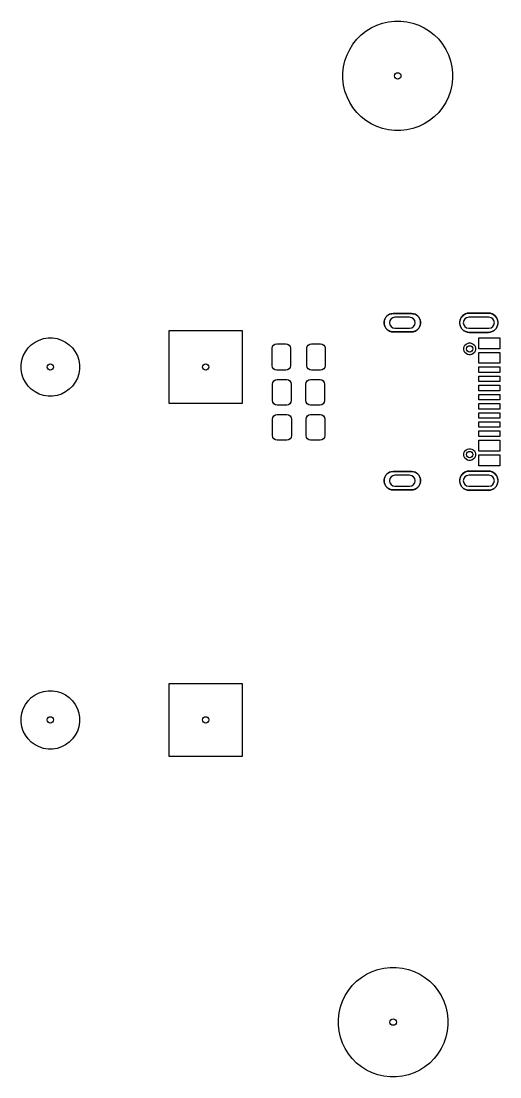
# Model space of a CAD drawing. Header units: inches. Extents: x 1.93 to 9.38, y -5.74 to -1.35.
# Drawn here: x 8.347 to 9.377, y -3.625 to -1.352 of the extents above; entities that cross this region are included whole.
import ezdxf

# ---------------------------------------------------------------- set-up
doc = ezdxf.new("R2010")
doc.units = ezdxf.units.IN
doc.header["$MEASUREMENT"] = 0
doc.layers.add('BLACK', color=250, linetype='CONTINUOUS')

msp = doc.modelspace()

# ---------------------------------------------------------------- linework, layer by layer
at = {"layer": 'BLACK', "linetype": 'CONTINUOUS'}
for p, q in [((9.1005, -1.3662), (9.1124, -1.3605)), ((9.1124, -1.3605), (9.1249, -1.3561)), ((9.1249, -1.3561), (9.1379, -1.3532)), ((9.1379, -1.3532), (9.151, -1.3517)), ((9.151, -1.3517), (9.1643, -1.3517)), ((9.1643, -1.3517), (9.1774, -1.3532)), ((9.1774, -1.3532), (9.1903, -1.3561)), ((9.1903, -1.3561), (9.2028, -1.3605)), ((9.2028, -1.3605), (9.2148, -1.3662)), ((9.0696, -1.3909), (9.0789, -1.3815)), ((9.0789, -1.3815), (9.0893, -1.3733)), ((9.0893, -1.3733), (9.1005, -1.3662)), ((9.2148, -1.3662), (9.226, -1.3733)), ((9.226, -1.3733), (9.2363, -1.3815)), ((9.2363, -1.3815), (9.2457, -1.3909)), ((9.0543, -1.4125), (9.0613, -1.4013)), ((9.0613, -1.4013), (9.0696, -1.3909)), ((9.2457, -1.3909), (9.254, -1.4013)), ((9.254, -1.4013), (9.261, -1.4125)), ((9.0441, -1.4369), (9.0485, -1.4244)), ((9.0485, -1.4244), (9.0543, -1.4125)), ((9.261, -1.4125), (9.2668, -1.4244)), ((9.2668, -1.4244), (9.2711, -1.4369)), ((9.0397, -1.463), (9.0412, -1.4498)), ((9.0412, -1.4498), (9.0441, -1.4369)), ((9.2711, -1.4369), (9.2741, -1.4498)), ((9.2741, -1.4498), (9.2756, -1.463)), ((9.0397, -1.4762), (9.0397, -1.463)), ((9.0412, -1.4894), (9.0397, -1.4762)), ((9.2756, -1.4762), (9.2741, -1.4894)), ((9.2756, -1.463), (9.2756, -1.4762)), ((9.0441, -1.5023), (9.0412, -1.4894)), ((9.2741, -1.4894), (9.2711, -1.5023)), ((9.0485, -1.5148), (9.0441, -1.5023)), ((9.0543, -1.5267), (9.0485, -1.5148)), ((9.2668, -1.5148), (9.261, -1.5267)), ((9.2711, -1.5023), (9.2668, -1.5148)), ((9.0613, -1.538), (9.0543, -1.5267)), ((9.0696, -1.5483), (9.0613, -1.538)), ((9.254, -1.538), (9.2457, -1.5483)), ((9.261, -1.5267), (9.254, -1.538)), ((9.0789, -1.5577), (9.0696, -1.5483)), ((9.0893, -1.5659), (9.0789, -1.5577)), ((9.1005, -1.573), (9.0893, -1.5659)), ((9.226, -1.5659), (9.2148, -1.573)), ((9.2363, -1.5577), (9.226, -1.5659)), ((9.2457, -1.5483), (9.2363, -1.5577)), ((9.1124, -1.5787), (9.1005, -1.573)), ((9.1249, -1.5831), (9.1124, -1.5787)), ((9.1379, -1.586), (9.1249, -1.5831)), ((9.151, -1.5875), (9.1379, -1.586)), ((9.1643, -1.5875), (9.151, -1.5875)), ((9.1774, -1.586), (9.1643, -1.5875)), ((9.1903, -1.5831), (9.1774, -1.586)), ((9.2028, -1.5787), (9.1903, -1.5831)), ((9.2148, -1.573), (9.2028, -1.5787)), ((9.1283, -1.9985), (9.1296, -1.9936)), ((9.1283, -2.0037), (9.1283, -1.9985)), ((9.1296, -1.9936), (9.1322, -1.9891)), ((9.1322, -1.9891), (9.1358, -1.9855)), ((9.1358, -1.9855), (9.1403, -1.9829)), ((9.1403, -1.9829), (9.1452, -1.9816)), ((9.1452, -1.9816), (9.1478, -1.9814)), ((9.1478, -1.9814), (9.1872, -1.9814)), ((9.1872, -1.9814), (9.1478, -1.9814)), ((9.1872, -1.9814), (9.1897, -1.9816)), ((9.1897, -1.9816), (9.1947, -1.9829)), ((9.1947, -1.9829), (9.1991, -1.9855)), ((9.1991, -1.9855), (9.2028, -1.9891)), ((9.2028, -1.9891), (9.2054, -1.9936)), ((9.2054, -1.9936), (9.2067, -1.9985)), ((9.2067, -1.9985), (9.2067, -2.0037)), ((9.2909, -1.9984), (9.2923, -1.9932)), ((9.2909, -2.0038), (9.2909, -1.9984)), ((9.2923, -1.9932), (9.295, -1.9885)), ((9.295, -1.9885), (9.2988, -1.9847)), ((9.2988, -1.9847), (9.3035, -1.982)), ((9.3035, -1.982), (9.3087, -1.9806)), ((9.3087, -1.9806), (9.3114, -1.9804)), ((9.3114, -1.9804), (9.3527, -1.9804)), ((9.3527, -1.9804), (9.3114, -1.9804)), ((9.3527, -1.9804), (9.3554, -1.9806)), ((9.3554, -1.9806), (9.3606, -1.982)), ((9.3606, -1.982), (9.3653, -1.9847)), ((9.3653, -1.9847), (9.3691, -1.9885)), ((9.3691, -1.9885), (9.3718, -1.9932)), ((9.3718, -1.9932), (9.3732, -1.9984)), ((9.3732, -1.9984), (9.3732, -2.0038)), ((8.6657, -2.1752), (8.6657, -2.0177)), ((8.6657, -2.0177), (8.8232, -2.0177)), ((8.8232, -2.0177), (8.8232, -2.1752)), ((9.1296, -2.0086), (9.1283, -2.0037)), ((9.1322, -2.0131), (9.1296, -2.0086)), ((9.1358, -2.0167), (9.1322, -2.0131)), ((9.1403, -2.0193), (9.1358, -2.0167)), ((9.1452, -2.0206), (9.1403, -2.0193)), ((9.1478, -2.0208), (9.1452, -2.0206)), ((9.1872, -2.0208), (9.1478, -2.0208)), ((9.1478, -2.0208), (9.1872, -2.0208)), ((9.1897, -2.0206), (9.1872, -2.0208)), ((9.1947, -2.0193), (9.1897, -2.0206)), ((9.1991, -2.0167), (9.1947, -2.0193)), ((9.2028, -2.0131), (9.1991, -2.0167)), ((9.2054, -2.0086), (9.2028, -2.0131)), ((9.2067, -2.0037), (9.2054, -2.0086)), ((9.2923, -2.009), (9.2909, -2.0038)), ((9.295, -2.0137), (9.2923, -2.009)), ((9.2988, -2.0175), (9.295, -2.0137)), ((9.3035, -2.0202), (9.2988, -2.0175)), ((9.3087, -2.0216), (9.3035, -2.0202)), ((9.3114, -2.0218), (9.3087, -2.0216)), ((9.3527, -2.0218), (9.3114, -2.0218)), ((9.3114, -2.0218), (9.3527, -2.0218)), ((9.3554, -2.0216), (9.3527, -2.0218)), ((9.3606, -2.0202), (9.3554, -2.0216)), ((9.3653, -2.0175), (9.3606, -2.0202)), ((9.3691, -2.0137), (9.3653, -2.0175)), ((9.3718, -2.009), (9.3691, -2.0137)), ((9.3732, -2.0038), (9.3718, -2.009)), ((8.3693, -2.0486), (8.3773, -2.0427)), ((8.3773, -2.0427), (8.3861, -2.0383)), ((8.3861, -2.0383), (8.3955, -2.0352)), ((8.3955, -2.0352), (8.4053, -2.0337)), ((8.4053, -2.0337), (8.4152, -2.0337)), ((8.4152, -2.0337), (8.4249, -2.0352)), ((8.4249, -2.0352), (8.4343, -2.0383)), ((8.4343, -2.0383), (8.4431, -2.0427)), ((8.4431, -2.0427), (8.4511, -2.0486)), ((9.3046, -2.0473), (9.3075, -2.0456)), ((9.3075, -2.0456), (9.3107, -2.0447)), ((9.3107, -2.0447), (9.314, -2.0447)), ((9.314, -2.0447), (9.3173, -2.0456)), ((9.3173, -2.0456), (9.3202, -2.0473)), ((9.332, -2.057), (9.332, -2.0334)), ((9.332, -2.0334), (9.3773, -2.0334)), ((9.3773, -2.0334), (9.3773, -2.057)), ((8.352, -2.0724), (8.3565, -2.0635)), ((8.3565, -2.0635), (8.3623, -2.0555)), ((8.3623, -2.0555), (8.3693, -2.0486)), ((8.4511, -2.0486), (8.4581, -2.0555)), ((8.4581, -2.0555), (8.4639, -2.0635)), ((8.4639, -2.0635), (8.4684, -2.0724)), ((8.8873, -2.0561), (8.8881, -2.0523)), ((8.8873, -2.0935), (8.8873, -2.0561)), ((8.8881, -2.0523), (8.8902, -2.0491)), ((8.8902, -2.0491), (8.8934, -2.047)), ((8.8934, -2.047), (8.8972, -2.0463)), ((8.8972, -2.0463), (8.9169, -2.0463)), ((8.9169, -2.0463), (8.9206, -2.047)), ((8.9206, -2.047), (8.9238, -2.0491)), ((8.9238, -2.0491), (8.9259, -2.0523)), ((8.9259, -2.0523), (8.9267, -2.0561)), ((8.9267, -2.0561), (8.9267, -2.0935)), ((8.9621, -2.0561), (8.9629, -2.0523)), ((8.9621, -2.0935), (8.9621, -2.0561)), ((8.9629, -2.0523), (8.965, -2.0491)), ((8.965, -2.0491), (8.9682, -2.047)), ((8.9682, -2.047), (8.972, -2.0463)), ((8.972, -2.0463), (8.9917, -2.0463)), ((8.9917, -2.0463), (8.9954, -2.047)), ((8.9954, -2.047), (8.9986, -2.0491)), ((8.9986, -2.0491), (9.0007, -2.0523)), ((9.0007, -2.0523), (9.0015, -2.0561)), ((9.0015, -2.0561), (9.0015, -2.0935)), ((9.2997, -2.0557), (9.3005, -2.0525)), ((9.2997, -2.0591), (9.2997, -2.0557)), ((9.3005, -2.0623), (9.2997, -2.0591)), ((9.3005, -2.0525), (9.3022, -2.0496)), ((9.3022, -2.0652), (9.3005, -2.0623)), ((9.3022, -2.0496), (9.3046, -2.0473)), ((9.3046, -2.0676), (9.3022, -2.0652)), ((9.3075, -2.0692), (9.3046, -2.0676)), ((9.3202, -2.0676), (9.3173, -2.0692)), ((9.3202, -2.0473), (9.3225, -2.0496)), ((9.3225, -2.0652), (9.3202, -2.0676)), ((9.3225, -2.0496), (9.3242, -2.0525)), ((9.3242, -2.0623), (9.3225, -2.0652)), ((9.3242, -2.0525), (9.325, -2.0557)), ((9.325, -2.0591), (9.3242, -2.0623)), ((9.325, -2.0557), (9.325, -2.0591)), ((9.3773, -2.057), (9.332, -2.057)), ((9.332, -2.0885), (9.332, -2.0649)), ((9.332, -2.0649), (9.3773, -2.0649)), ((9.3773, -2.0649), (9.3773, -2.0885)), ((8.3474, -2.0915), (8.349, -2.0818)), ((8.349, -2.0818), (8.352, -2.0724)), ((8.4684, -2.0724), (8.4715, -2.0818)), ((8.4715, -2.0818), (8.473, -2.0915)), ((9.3107, -2.0701), (9.3075, -2.0692)), ((9.314, -2.0701), (9.3107, -2.0701)), ((9.3173, -2.0692), (9.314, -2.0701)), ((9.3773, -2.0885), (9.332, -2.0885)), ((8.3474, -2.1014), (8.3474, -2.0915)), ((8.349, -2.1112), (8.3474, -2.1014)), ((8.352, -2.1206), (8.349, -2.1112)), ((8.4715, -2.1112), (8.4684, -2.1206)), ((8.473, -2.1014), (8.4715, -2.1112)), ((8.473, -2.0915), (8.473, -2.1014)), ((8.8881, -2.0973), (8.8873, -2.0935)), ((8.8902, -2.1005), (8.8881, -2.0973)), ((8.8934, -2.1026), (8.8902, -2.1005)), ((8.8972, -2.1033), (8.8934, -2.1026)), ((8.9169, -2.1033), (8.8972, -2.1033)), ((8.9206, -2.1026), (8.9169, -2.1033)), ((8.9238, -2.1005), (8.9206, -2.1026)), ((8.9259, -2.0973), (8.9238, -2.1005)), ((8.9267, -2.0935), (8.9259, -2.0973)), ((8.9629, -2.0973), (8.9621, -2.0935)), ((8.965, -2.1005), (8.9629, -2.0973)), ((8.9682, -2.1026), (8.965, -2.1005)), ((8.972, -2.1033), (8.9682, -2.1026)), ((8.9917, -2.1033), (8.972, -2.1033)), ((8.9954, -2.1026), (8.9917, -2.1033)), ((8.9986, -2.1005), (8.9954, -2.1026)), ((9.0007, -2.0973), (8.9986, -2.1005)), ((9.0015, -2.0935), (9.0007, -2.0973)), ((9.332, -2.1082), (9.332, -2.0964)), ((9.332, -2.0964), (9.3773, -2.0964)), ((9.3773, -2.1082), (9.332, -2.1082)), ((9.3773, -2.0964), (9.3773, -2.1082)), ((8.3565, -2.1294), (8.352, -2.1206)), ((8.3623, -2.1374), (8.3565, -2.1294)), ((8.4639, -2.1294), (8.4581, -2.1374)), ((8.4684, -2.1206), (8.4639, -2.1294)), ((8.8882, -2.1333), (8.889, -2.1295)), ((8.8882, -2.1687), (8.8882, -2.1333)), ((8.889, -2.1295), (8.8911, -2.1263)), ((8.8911, -2.1263), (8.8943, -2.1242)), ((8.8943, -2.1242), (8.8981, -2.1234)), ((8.8981, -2.1234), (8.9187, -2.1234)), ((8.9187, -2.1234), (8.9225, -2.1242)), ((8.9225, -2.1242), (8.9257, -2.1263)), ((8.9257, -2.1263), (8.9278, -2.1295)), ((8.9278, -2.1295), (8.9286, -2.1333)), ((8.9286, -2.1333), (8.9286, -2.1687)), ((8.9601, -2.1333), (8.9608, -2.1295)), ((8.9601, -2.1687), (8.9601, -2.1333)), ((8.9608, -2.1295), (8.963, -2.1263)), ((8.963, -2.1263), (8.9661, -2.1242)), ((8.9661, -2.1242), (8.9699, -2.1234)), ((8.9699, -2.1234), (8.9906, -2.1234)), ((8.9906, -2.1234), (8.9943, -2.1242)), ((8.9943, -2.1242), (8.9975, -2.1263)), ((8.9975, -2.1263), (8.9997, -2.1295)), ((8.9997, -2.1295), (9.0004, -2.1333)), ((9.0004, -2.1333), (9.0004, -2.1687)), ((9.332, -2.1279), (9.332, -2.1161)), ((9.332, -2.1161), (9.3773, -2.1161)), ((9.3773, -2.1279), (9.332, -2.1279)), ((9.332, -2.1476), (9.332, -2.1357)), ((9.332, -2.1357), (9.3773, -2.1357)), ((9.3773, -2.1161), (9.3773, -2.1279)), ((9.3773, -2.1357), (9.3773, -2.1476)), ((8.3693, -2.1444), (8.3623, -2.1374)), ((8.3773, -2.1502), (8.3693, -2.1444)), ((8.3861, -2.1547), (8.3773, -2.1502)), ((8.3955, -2.1577), (8.3861, -2.1547)), ((8.4053, -2.1593), (8.3955, -2.1577)), ((8.4152, -2.1593), (8.4053, -2.1593)), ((8.4249, -2.1577), (8.4152, -2.1593)), ((8.4343, -2.1547), (8.4249, -2.1577)), ((8.4431, -2.1502), (8.4343, -2.1547)), ((8.4511, -2.1444), (8.4431, -2.1502)), ((8.4581, -2.1374), (8.4511, -2.1444)), ((9.3773, -2.1476), (9.332, -2.1476)), ((9.332, -2.1672), (9.332, -2.1554)), ((9.332, -2.1554), (9.3773, -2.1554)), ((9.3773, -2.1554), (9.3773, -2.1672)), ((8.8232, -2.1752), (8.6657, -2.1752)), ((8.889, -2.1725), (8.8882, -2.1687)), ((8.8911, -2.1757), (8.889, -2.1725)), ((8.8943, -2.1778), (8.8911, -2.1757)), ((8.8981, -2.1785), (8.8943, -2.1778)), ((8.9187, -2.1785), (8.8981, -2.1785)), ((8.9225, -2.1778), (8.9187, -2.1785)), ((8.9257, -2.1757), (8.9225, -2.1778)), ((8.9278, -2.1725), (8.9257, -2.1757)), ((8.9286, -2.1687), (8.9278, -2.1725)), ((8.9608, -2.1725), (8.9601, -2.1687)), ((8.963, -2.1757), (8.9608, -2.1725)), ((8.9661, -2.1778), (8.963, -2.1757)), ((8.9699, -2.1785), (8.9661, -2.1778)), ((8.9906, -2.1785), (8.9699, -2.1785)), ((8.9943, -2.1778), (8.9906, -2.1785)), ((8.9975, -2.1757), (8.9943, -2.1778)), ((8.9997, -2.1725), (8.9975, -2.1757)), ((9.0004, -2.1687), (8.9997, -2.1725)), ((9.3773, -2.1672), (9.332, -2.1672)), ((9.332, -2.1869), (9.332, -2.1751)), ((9.332, -2.1751), (9.3773, -2.1751)), ((9.3773, -2.1751), (9.3773, -2.1869)), ((8.8884, -2.2088), (8.8892, -2.205)), ((8.8892, -2.205), (8.8913, -2.2018)), ((8.8913, -2.2018), (8.8945, -2.1997)), ((8.8945, -2.1997), (8.8983, -2.1989)), ((8.8983, -2.1989), (8.919, -2.1989)), ((8.919, -2.1989), (8.9227, -2.1997)), ((8.9227, -2.1997), (8.9259, -2.2018)), ((8.9259, -2.2018), (8.928, -2.205)), ((8.928, -2.205), (8.9288, -2.2088)), ((8.9603, -2.2088), (8.961, -2.205)), ((8.961, -2.205), (8.9632, -2.2018)), ((8.9632, -2.2018), (8.9664, -2.1997)), ((8.9664, -2.1997), (8.9701, -2.1989)), ((8.9701, -2.1989), (8.9908, -2.1989)), ((8.9908, -2.1989), (8.9946, -2.1997)), ((8.9946, -2.1997), (8.9978, -2.2018)), ((8.9978, -2.2018), (8.9999, -2.205)), ((8.9999, -2.205), (9.0006, -2.2088)), ((9.3773, -2.1869), (9.332, -2.1869)), ((9.332, -2.2066), (9.332, -2.1948)), ((9.332, -2.1948), (9.3773, -2.1948)), ((9.3773, -2.1948), (9.3773, -2.2066)), ((8.8884, -2.2442), (8.8884, -2.2088)), ((8.9288, -2.2088), (8.9288, -2.2442)), ((8.9603, -2.2442), (8.9603, -2.2088)), ((9.0006, -2.2088), (9.0006, -2.2442)), ((9.3773, -2.2066), (9.332, -2.2066)), ((9.332, -2.2263), (9.332, -2.2145)), ((9.332, -2.2145), (9.3773, -2.2145)), ((9.3773, -2.2263), (9.332, -2.2263)), ((9.3773, -2.2145), (9.3773, -2.2263)), ((8.8892, -2.248), (8.8884, -2.2442)), ((8.8913, -2.2512), (8.8892, -2.248)), ((8.928, -2.248), (8.9259, -2.2512)), ((8.9288, -2.2442), (8.928, -2.248)), ((8.961, -2.248), (8.9603, -2.2442)), ((8.9632, -2.2512), (8.961, -2.248)), ((8.9999, -2.248), (8.9978, -2.2512)), ((9.0006, -2.2442), (8.9999, -2.248)), ((9.332, -2.246), (9.332, -2.2342)), ((9.332, -2.2342), (9.3773, -2.2342)), ((9.3773, -2.246), (9.332, -2.246)), ((9.3773, -2.2342), (9.3773, -2.246)), ((8.8945, -2.2533), (8.8913, -2.2512)), ((8.8983, -2.2541), (8.8945, -2.2533)), ((8.919, -2.2541), (8.8983, -2.2541)), ((8.9227, -2.2533), (8.919, -2.2541)), ((8.9259, -2.2512), (8.9227, -2.2533)), ((8.9664, -2.2533), (8.9632, -2.2512)), ((8.9701, -2.2541), (8.9664, -2.2533)), ((8.9908, -2.2541), (8.9701, -2.2541)), ((8.9946, -2.2533), (8.9908, -2.2541)), ((8.9978, -2.2512), (8.9946, -2.2533)), ((9.3046, -2.2748), (9.3075, -2.2731)), ((9.3075, -2.2731), (9.3107, -2.2723)), ((9.3107, -2.2723), (9.314, -2.2723)), ((9.314, -2.2723), (9.3173, -2.2731)), ((9.3173, -2.2731), (9.3202, -2.2748)), ((9.332, -2.2775), (9.332, -2.2539)), ((9.332, -2.2539), (9.3773, -2.2539)), ((9.3773, -2.2539), (9.3773, -2.2775)), ((9.2997, -2.2833), (9.3005, -2.2801)), ((9.2997, -2.2866), (9.2997, -2.2833)), ((9.3005, -2.2899), (9.2997, -2.2866)), ((9.3005, -2.2801), (9.3022, -2.2772)), ((9.3022, -2.2927), (9.3005, -2.2899)), ((9.3022, -2.2772), (9.3046, -2.2748)), ((9.3046, -2.2951), (9.3022, -2.2927)), ((9.3075, -2.2968), (9.3046, -2.2951)), ((9.3202, -2.2951), (9.3173, -2.2968)), ((9.3202, -2.2748), (9.3225, -2.2772)), ((9.3225, -2.2927), (9.3202, -2.2951)), ((9.3225, -2.2772), (9.3242, -2.2801)), ((9.3242, -2.2899), (9.3225, -2.2927)), ((9.3242, -2.2801), (9.325, -2.2833)), ((9.325, -2.2866), (9.3242, -2.2899)), ((9.325, -2.2833), (9.325, -2.2866)), ((9.3773, -2.2775), (9.332, -2.2775)), ((9.332, -2.309), (9.332, -2.2854)), ((9.332, -2.2854), (9.3773, -2.2854)), ((9.3773, -2.2854), (9.3773, -2.309)), ((9.3107, -2.2976), (9.3075, -2.2968)), ((9.314, -2.2976), (9.3107, -2.2976)), ((9.3173, -2.2968), (9.314, -2.2976)), ((9.3773, -2.309), (9.332, -2.309)), ((9.1283, -2.3387), (9.1296, -2.3337)), ((9.1283, -2.3438), (9.1283, -2.3387)), ((9.1296, -2.3337), (9.1322, -2.3293)), ((9.1322, -2.3293), (9.1358, -2.3256)), ((9.1358, -2.3256), (9.1403, -2.3231)), ((9.1403, -2.3231), (9.1452, -2.3217)), ((9.1452, -2.3217), (9.1478, -2.3216)), ((9.1478, -2.3216), (9.1872, -2.3216)), ((9.1872, -2.3216), (9.1478, -2.3216)), ((9.1872, -2.3216), (9.1897, -2.3217)), ((9.1897, -2.3217), (9.1947, -2.3231)), ((9.1947, -2.3231), (9.1991, -2.3256)), ((9.1991, -2.3256), (9.2028, -2.3293)), ((9.2028, -2.3293), (9.2054, -2.3337)), ((9.2054, -2.3337), (9.2067, -2.3387)), ((9.2067, -2.3387), (9.2067, -2.3438)), ((9.2909, -2.3386), (9.2923, -2.3334)), ((9.2909, -2.344), (9.2909, -2.3386)), ((9.2923, -2.3334), (9.295, -2.3287)), ((9.295, -2.3287), (9.2988, -2.3249)), ((9.2988, -2.3249), (9.3035, -2.3222)), ((9.3035, -2.3222), (9.3087, -2.3208)), ((9.3087, -2.3208), (9.3114, -2.3206)), ((9.3114, -2.3206), (9.3527, -2.3206)), ((9.3527, -2.3206), (9.3114, -2.3206)), ((9.3527, -2.3206), (9.3554, -2.3208)), ((9.3554, -2.3208), (9.3606, -2.3222)), ((9.3606, -2.3222), (9.3653, -2.3249)), ((9.3653, -2.3249), (9.3691, -2.3287)), ((9.3691, -2.3287), (9.3718, -2.3334)), ((9.3718, -2.3334), (9.3732, -2.3386)), ((9.3732, -2.3386), (9.3732, -2.344)), ((9.1296, -2.3488), (9.1283, -2.3438)), ((9.1322, -2.3532), (9.1296, -2.3488)), ((9.1358, -2.3569), (9.1322, -2.3532)), ((9.1403, -2.3594), (9.1358, -2.3569)), ((9.1452, -2.3608), (9.1403, -2.3594)), ((9.1478, -2.3609), (9.1452, -2.3608)), ((9.1872, -2.3609), (9.1478, -2.3609)), ((9.1478, -2.3609), (9.1872, -2.3609)), ((9.1897, -2.3608), (9.1872, -2.3609)), ((9.1947, -2.3594), (9.1897, -2.3608)), ((9.1991, -2.3569), (9.1947, -2.3594)), ((9.2028, -2.3532), (9.1991, -2.3569)), ((9.2054, -2.3488), (9.2028, -2.3532)), ((9.2067, -2.3438), (9.2054, -2.3488)), ((9.2923, -2.3492), (9.2909, -2.344)), ((9.295, -2.3538), (9.2923, -2.3492)), ((9.2988, -2.3577), (9.295, -2.3538)), ((9.3035, -2.3604), (9.2988, -2.3577)), ((9.3087, -2.3618), (9.3035, -2.3604)), ((9.3114, -2.3619), (9.3087, -2.3618)), ((9.3527, -2.3619), (9.3114, -2.3619)), ((9.3114, -2.3619), (9.3527, -2.3619)), ((9.3554, -2.3618), (9.3527, -2.3619)), ((9.3606, -2.3604), (9.3554, -2.3618)), ((9.3653, -2.3577), (9.3606, -2.3604)), ((9.3691, -2.3538), (9.3653, -2.3577)), ((9.3718, -2.3492), (9.3691, -2.3538)), ((9.3732, -2.344), (9.3718, -2.3492)), ((8.3861, -2.7981), (8.3955, -2.795)), ((8.3955, -2.795), (8.4053, -2.7935)), ((8.4053, -2.7935), (8.4152, -2.7935)), ((8.4152, -2.7935), (8.4249, -2.795)), ((8.4249, -2.795), (8.4343, -2.7981)), ((8.6657, -2.935), (8.6657, -2.7776)), ((8.6657, -2.7776), (8.8232, -2.7776)), ((8.8232, -2.7776), (8.8232, -2.935)), ((8.3565, -2.8234), (8.3623, -2.8154)), ((8.3623, -2.8154), (8.3693, -2.8084)), ((8.3693, -2.8084), (8.3773, -2.8026)), ((8.3773, -2.8026), (8.3861, -2.7981)), ((8.4343, -2.7981), (8.4431, -2.8026)), ((8.4431, -2.8026), (8.4511, -2.8084)), ((8.4511, -2.8084), (8.4581, -2.8154)), ((8.4581, -2.8154), (8.4639, -2.8234)), ((8.349, -2.8416), (8.352, -2.8322)), ((8.352, -2.8322), (8.3565, -2.8234)), ((8.4639, -2.8234), (8.4684, -2.8322)), ((8.4684, -2.8322), (8.4715, -2.8416)), ((8.3474, -2.8514), (8.349, -2.8416)), ((8.3474, -2.8612), (8.3474, -2.8514)), ((8.349, -2.871), (8.3474, -2.8612)), ((8.4715, -2.8416), (8.473, -2.8514)), ((8.473, -2.8612), (8.4715, -2.871)), ((8.473, -2.8514), (8.473, -2.8612)), ((8.352, -2.8804), (8.349, -2.871)), ((8.3565, -2.8892), (8.352, -2.8804)), ((8.4684, -2.8804), (8.4639, -2.8892)), ((8.4715, -2.871), (8.4684, -2.8804)), ((8.3623, -2.8972), (8.3565, -2.8892)), ((8.3693, -2.9042), (8.3623, -2.8972)), ((8.3773, -2.91), (8.3693, -2.9042)), ((8.4511, -2.9042), (8.4431, -2.91)), ((8.4581, -2.8972), (8.4511, -2.9042)), ((8.4639, -2.8892), (8.4581, -2.8972)), ((8.3861, -2.9145), (8.3773, -2.91)), ((8.3955, -2.9176), (8.3861, -2.9145)), ((8.4053, -2.9191), (8.3955, -2.9176)), ((8.4152, -2.9191), (8.4053, -2.9191)), ((8.4249, -2.9176), (8.4152, -2.9191)), ((8.4343, -2.9145), (8.4249, -2.9176)), ((8.4431, -2.91), (8.4343, -2.9145)), ((8.8232, -2.935), (8.6657, -2.935)), ((9.0794, -3.4107), (9.0907, -3.4036)), ((9.0907, -3.4036), (9.1026, -3.3979)), ((9.1026, -3.3979), (9.1151, -3.3935)), ((9.1151, -3.3935), (9.128, -3.3906)), ((9.128, -3.3906), (9.1412, -3.3891)), ((9.1412, -3.3891), (9.1544, -3.3891)), ((9.1544, -3.3891), (9.1676, -3.3906)), ((9.1676, -3.3906), (9.1805, -3.3935)), ((9.1805, -3.3935), (9.193, -3.3979)), ((9.193, -3.3979), (9.2049, -3.4036)), ((9.2049, -3.4036), (9.2161, -3.4107)), ((9.0515, -3.4387), (9.0597, -3.4283)), ((9.0597, -3.4283), (9.0691, -3.4189)), ((9.0691, -3.4189), (9.0794, -3.4107)), ((9.2161, -3.4107), (9.2265, -3.4189)), ((9.2265, -3.4189), (9.2359, -3.4283)), ((9.2359, -3.4283), (9.2441, -3.4387)), ((9.0387, -3.4618), (9.0444, -3.4499)), ((9.0444, -3.4499), (9.0515, -3.4387)), ((9.2441, -3.4387), (9.2512, -3.4499)), ((9.2512, -3.4499), (9.2569, -3.4618)), ((9.0314, -3.4872), (9.0343, -3.4743)), ((9.0343, -3.4743), (9.0387, -3.4618)), ((9.2569, -3.4618), (9.2613, -3.4743)), ((9.2613, -3.4743), (9.2642, -3.4872)), ((9.0299, -3.5004), (9.0314, -3.4872)), ((9.0299, -3.5136), (9.0299, -3.5004)), ((9.2642, -3.4872), (9.2657, -3.5004)), ((9.2657, -3.5004), (9.2657, -3.5136)), ((9.0314, -3.5268), (9.0299, -3.5136)), ((9.2657, -3.5136), (9.2642, -3.5268)), ((9.0343, -3.5397), (9.0314, -3.5268)), ((9.0387, -3.5522), (9.0343, -3.5397)), ((9.2613, -3.5397), (9.2569, -3.5522)), ((9.2642, -3.5268), (9.2613, -3.5397)), ((9.0444, -3.5641), (9.0387, -3.5522)), ((9.0515, -3.5754), (9.0444, -3.5641)), ((9.2512, -3.5641), (9.2441, -3.5754)), ((9.2569, -3.5522), (9.2512, -3.5641)), ((9.0597, -3.5857), (9.0515, -3.5754)), ((9.0691, -3.5951), (9.0597, -3.5857)), ((9.2359, -3.5857), (9.2265, -3.5951)), ((9.2441, -3.5754), (9.2359, -3.5857)), ((9.0794, -3.6033), (9.0691, -3.5951)), ((9.0907, -3.6104), (9.0794, -3.6033)), ((9.1026, -3.6161), (9.0907, -3.6104)), ((9.2049, -3.6104), (9.193, -3.6161)), ((9.2161, -3.6033), (9.2049, -3.6104)), ((9.2265, -3.5951), (9.2161, -3.6033)), ((9.1151, -3.6205), (9.1026, -3.6161)), ((9.128, -3.6234), (9.1151, -3.6205)), ((9.1412, -3.6249), (9.128, -3.6234)), ((9.1544, -3.6249), (9.1412, -3.6249)), ((9.1676, -3.6234), (9.1544, -3.6249)), ((9.1805, -3.6205), (9.1676, -3.6234)), ((9.193, -3.6161), (9.1805, -3.6205))]:
    msp.add_line(p, q, dxfattribs=at)
at = {"layer": 'BLACK'}
for centre in [(9.1576, -1.4696), (9.3124, -2.0574), (9.3124, -2.0574), (8.4102, -2.0965), (8.4102, -2.0965), (8.7445, -2.0965), (9.3124, -2.285), (9.3124, -2.285), (8.4102, -2.8563), (8.4102, -2.8563), (8.7445, -2.8563), (9.1478, -3.507)]:
    msp.add_circle(centre, 0.00689, dxfattribs=at)
for centre, radius, start, end in [((9.1478, -2.0011), 0.0197, 90, 270), ((9.1872, -2.0011), 0.0197, -90, 90), ((9.3114, -2.0011), 0.0207, 90, 270), ((9.3527, -2.0011), 0.0207, -90, 90), ((9.1478, -2.3413), 0.0197, 90, 270), ((9.1872, -2.3413), 0.0197, -90, 90), ((9.3114, -2.3413), 0.0207, 90, 270), ((9.3527, -2.3413), 0.0207, -90, 90)]:
    msp.add_arc(centre, radius, start, end, dxfattribs=at)
at = {"layer": 'WHITE', "linetype": 'CONTINUOUS'}
for p, q in [((9.1832, -1.9893), (9.1517, -1.9893)), ((9.3537, -1.9893), (9.3104, -1.9893)), ((9.1517, -2.0129), (9.1832, -2.0129)), ((9.3104, -2.0129), (9.3537, -2.0129)), ((9.1832, -2.3294), (9.1517, -2.3294)), ((9.3537, -2.3294), (9.3104, -2.3294)), ((9.1517, -2.3531), (9.1832, -2.3531)), ((9.3104, -2.3531), (9.3537, -2.3531))]:
    msp.add_line(p, q, dxfattribs=at)
at = {"layer": 'WHITE'}
for centre in [(9.1576, -1.4696), (8.7445, -2.0965), (8.7445, -2.8563), (9.1478, -3.507)]:
    msp.add_circle(centre, 0.00689, dxfattribs=at)
for centre, start, end in [((9.1517, -2.0011), 90, 270), ((9.1832, -2.0011), -90, 90), ((9.3104, -2.0011), 90, 270), ((9.3537, -2.0011), -90, 90), ((9.1517, -2.3413), 90, 270), ((9.1832, -2.3413), -90, 90), ((9.3104, -2.3413), 90, 270), ((9.3537, -2.3413), -90, 90)]:
    msp.add_arc(centre, 0.0118, start, end, dxfattribs=at)

doc.saveas('drawing.dxf')
